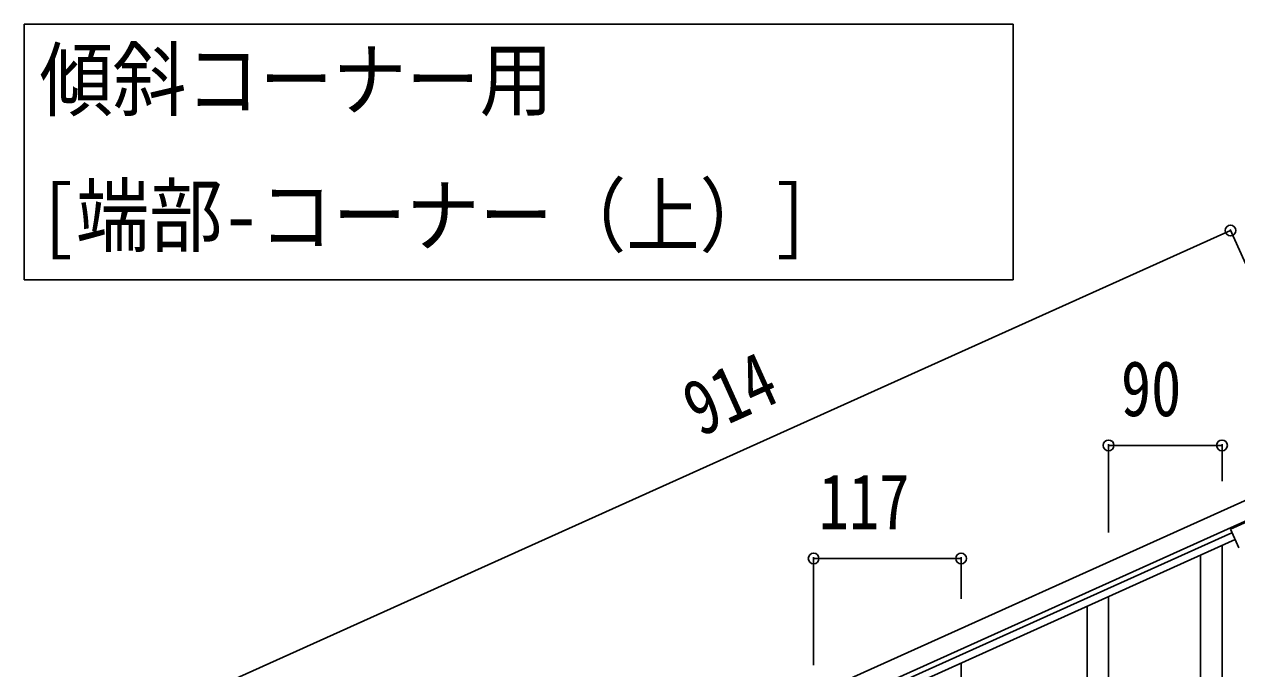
# Model space of a CAD drawing. Units: millimetres, scale not verified. Extents: x -4143 to 4140, y -2900 to 2898.
# Drawn here: x 2229 to 3191, y -970 to -458 of the extents above; entities that cross this region are included whole.
import ezdxf
from ezdxf.enums import TextEntityAlignment as Align

# ---------------------------------------------------------------- set-up
doc = ezdxf.new("R2010")
doc.units = ezdxf.units.MM
doc.header["$LTSCALE"] = 10
doc.layers.add('0-3_YKK_A1', color=4, linetype='Continuous')
doc.layers.add('0-4_YKK_D', color=6, linetype='Continuous')
doc.styles.add('ＭＳ ゴシック', font='')
doc.styles.get('ＭＳ ゴシック').set_extended_font_data('MS Gothic')

msp = doc.modelspace()

# ---------------------------------------------------------------- linework, layer by layer
at = {"layer": '0-3_YKK_A1'}
for p, q in [((3267.72, -804.43), (2434.24, -1179.54)), ((3273.88, -818.11), (2440.4, -1193.22)), ((3222, -842.48), (3185.52, -858.9)), ((2537.79, -1153.77), (3186.78, -861.7)), ((3185.52, -858.9), (3192.22, -873.78)), ((2540.25, -1159.25), (3189.24, -867.17)), ((3178.89, -1023.01), (3178.89, -871.83)), ((3161.89, -1055.93), (3161.89, -879.47)), ((3088.89, -1063.43), (3088.89, -912.25)), ((3071.89, -1096.35), (3071.89, -919.89)), ((2971.89, -1116.01), (2971.89, -964.83))]:
    msp.add_line(p, q, dxfattribs=at)
msp.add_lwpolyline([(2228.63, -458.48), (2228.63, -661.03), (3013.19, -661.03), (3013.19, -458.48)], close=True, dxfattribs=at)
at = {"layer": '0-4_YKK_D'}
for p, q in [((3185.63, -622.02), (2352.15, -997.13)), ((3245.56, -755.19), (3185.22, -621.11)), ((3088.89, -861.49), (3088.89, -791.46)), ((3088.89, -792.46), (3178.89, -792.46)), ((3178.89, -820.75), (3178.89, -791.46)), ((2854.89, -966.64), (2854.89, -881.12)), ((2854.89, -882.12), (2971.89, -882.12)), ((2971.89, -913.99), (2971.89, -881.12))]:
    msp.add_line(p, q, dxfattribs=at)
for centre in [(3185.63, -622.02), (3088.89, -792.46), (3178.89, -792.46), (2854.89, -882.12), (2971.89, -882.12)]:
    msp.add_circle(centre, 4.25, dxfattribs=at)

# ---------------------------------------------------------------- texts
at = {"layer": '0-3_YKK_A1', "style": 'ＭＳ ゴシック', "width": 0.9}
for s, p in [('傾斜コーナー用', (2240.66, -540.3)), ('[端部-コーナー（上）]', (2240.66, -648.09))]:
    msp.add_text(s, height=47.42, dxfattribs=at).set_placement(p, align=Align.BOTTOM_LEFT)
at = {"layer": '0-4_YKK_D', "style": 'ＭＳ ゴシック', "width": 0.8}
msp.add_text('914', height=43.99, rotation=24.23, dxfattribs=at).set_placement((2770.04, -798.09), align=Align.BOTTOM_LEFT)
for s, p in [('90', (3098.69, -782.46)), ('117', (2858.99, -872.12))]:
    msp.add_text(s, height=43.99, dxfattribs=at).set_placement(p, align=Align.BOTTOM_LEFT)

doc.saveas('drawing.dxf')
